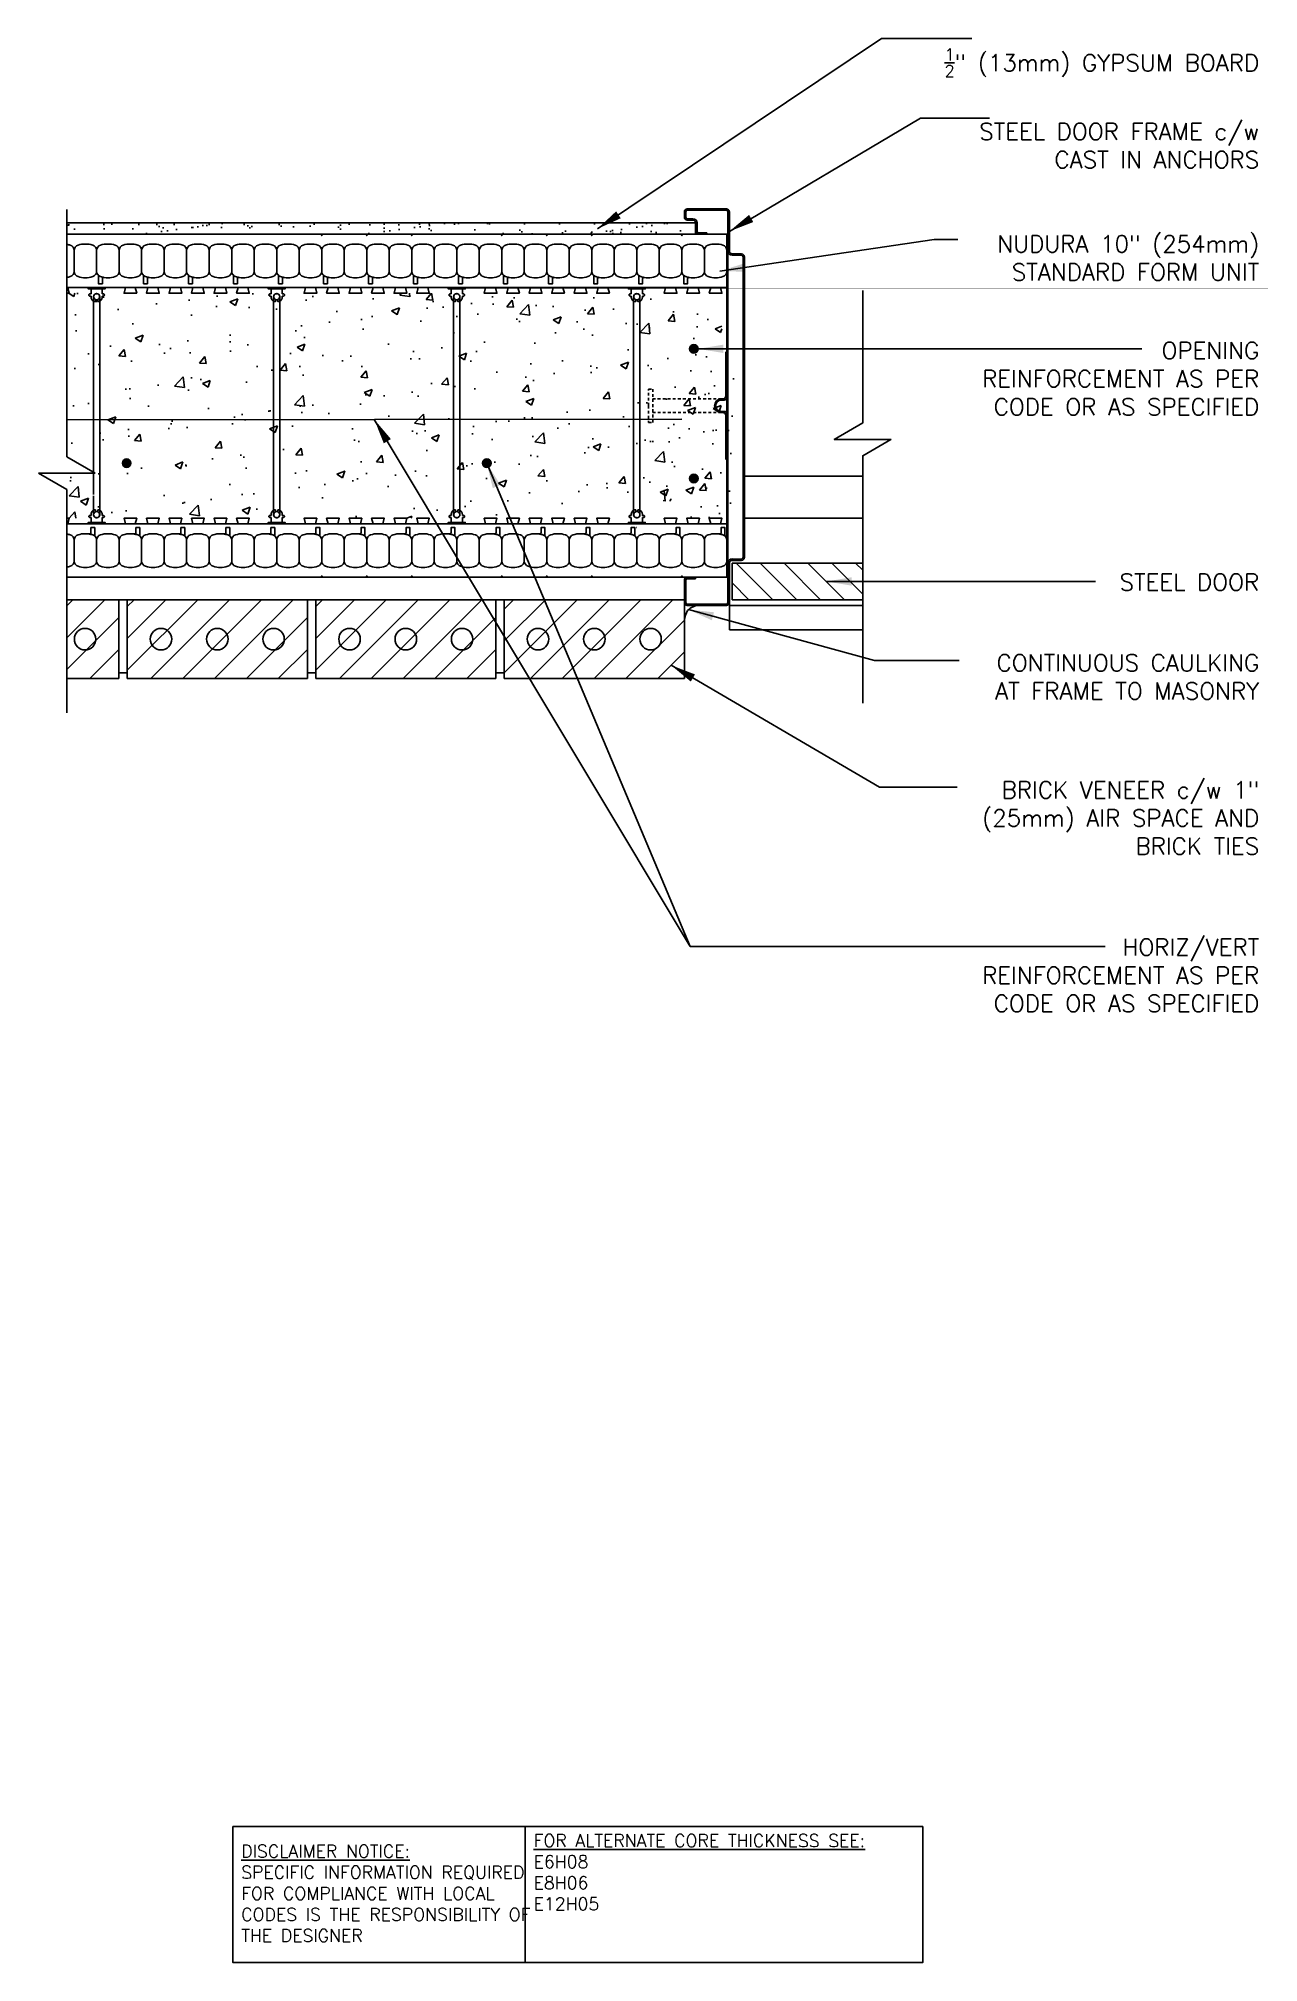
# Model space of a CAD drawing. Header units: inches. Extents: x 2979 to 3033.2, y 449.9 to 535.4.
import ezdxf

# ---------------------------------------------------------------- set-up
doc = ezdxf.new("R2010")
doc.units = ezdxf.units.IN
doc.header["$LTSCALE"] = 0.5
doc.header["$MEASUREMENT"] = 0
doc.linetypes.add('HIDDEN', pattern=[0.375, 0.25, -0.125])
doc.layers.get('0').update_dxf_attribs({"linetype": 'CONTINUOUS'})
for name, color, linetype in [('HATCH', 12, 'CONTINUOUS'), ('LINE18', 9, 'CONTINUOUS'), ('line25', 2, 'CONTINUOUS'), ('LINE50', 5, 'CONTINUOUS'), ('LINE65', 3, 'CONTINUOUS'), ('LINE9', 9, 'CONTINUOUS'), ('TEXT', 4, 'CONTINUOUS')]:
    doc.layers.add(name, color=color, linetype=linetype)
doc.styles.add('DIM', font='romans.shx', dxfattribs={"width": 0.7})
doc.styles.add('ROMANS', font='romans')
doc.styles.get("Standard").update_dxf_attribs({"font": 'romans.shx'})
doc.dimstyles.new('ext_12', dxfattribs={"dimscale": 12, "dimtxt": 0.075, "dimasz": 0.09375, "dimexe": 0.09375, "dimexo": 0.0625, "dimgap": 0.0625, "dimtad": 1, "dimdec": 1, "dimzin": 2, "dimdsep": 46, "dimlunit": 4, "dimtxsty": 'DIM', "dimcen": 0.09, "dimdle": 0.09375, "dimclrt": 4, "dimadec": 0, "dimazin": 0, "dimtfac": 1, "dimtdec": 1, "dimtmove": 2, "dimatfit": 3, "dimfxl": 0, "dimfrac": 2, "dimtolj": 1, "dimtzin": 0, "dimarcsym": 0})

# ---------------------------------------------------------------- blocks, each defined once
blk = doc.blocks.new('Connector')
blk.add_point((0.271, 0))
at = {"layer": 'LINE9'}
for p, q in [((0, 0.375), (0, -0.375)), ((0.062, -0.375), (0.062, 0.375)), ((0.281, 0.25), (0.062, 0.25))]:
    blk.add_line(p, q, dxfattribs=at)
for points, weights in [([(0.007, 0.375), (0.004, 0.375), (0, 0.375)], [1, 0.972587069138, 0.950305488115]), ([(0.327, 0.343), (0.308, 0.343), (0.281, 0.317), (0.281, 0.297)], [1, 0.85355339, 0.85355339, 1]), ([(0.328, 0.343), (0.327, 0.343), (0.327, 0.343)], [1, 0.70710678, 1]), ([(0.375, 0.297), (0.375, 0.317), (0.348, 0.343), (0.329, 0.343)], [1, 0.85355339, 0.85355339, 1]), ([(0.406, 0.25), (0.546, 0.25), (0.619, 0.131)], [0.958404415409, 0.794674173519, 0.864651571113]), ([(0.619, 0.052), (0.612, 0.049), (0.604, 0.049)], [0.83615024178, 0.892081430621, 1]), ([(0, -0.375), (0.004, -0.375), (0.007, -0.375)], [0.950305488115, 0.972587069138, 1]), ([(0.281, -0.297), (0.281, -0.317), (0.308, -0.343), (0.327, -0.343)], [1, 0.85355339, 0.85355339, 1]), ([(0.327, -0.343), (0.281, -0.343), (0.281, -0.297)], [1, 0.70710678, 1]), ([(0.329, -0.343), (0.348, -0.343), (0.375, -0.317), (0.375, -0.297)], [1, 0.85355339, 0.85355339, 1]), ([(0.375, -0.297), (0.375, -0.343), (0.329, -0.343)], [1, 0.70710678, 1]), ([(0.619, -0.131), (0.546, -0.25), (0.406, -0.25)], [0.864651574428, 0.794674169686, 0.958404415195]), ([(0.604, -0.049), (0.612, -0.049), (0.619, -0.052)], [1, 0.89208144177, 0.836150253337])]:
    blk.add_rational_spline(points, weights, degree=2, dxfattribs=at)
for points, degree in [([(0, 0.375), (0.002, 0.375), (0.005, 0.375), (0.007, 0.375)], 3), ([(0.007, 0.375), (0.021, 0.375), (0.051, 0.375), (0.062, 0.375), (0.062, 0.375)], 3), ([(0.281, 0.25), (0.281, 0.297)], 1), ([(0.327, 0.343), (0.327, 0.343), (0.328, 0.343), (0.328, 0.343)], 3), ([(0.328, 0.343), (0.329, 0.343), (0.329, 0.343), (0.329, 0.343)], 3), ([(0.375, 0.25), (0.375, 0.297)], 1), ([(0.406, 0.25), (0.375, 0.25)], 1), ([(0.406, 0.25), (0.406, 0.25)], 1), ([(0.406, 0.25), (0.406, 0.25)], 1), ([(0.406, 0.25), (0.406, 0.25)], 1), ([(0.406, 0.25), (0.406, 0.25)], 1), ([(0.406, 0.25), (0.406, 0.25)], 1), ([(0.406, 0.25), (0.406, 0.25)], 1), ([(0.406, 0.25), (0.406, 0.25)], 1), ([(0.406, 0.25), (0.406, 0.25)], 1), ([(0.406, 0.25), (0.406, 0.25)], 1), ([(0.406, 0.25), (0.406, 0.25)], 1), ([(0.406, 0.25), (0.406, 0.25)], 1), ([(0.406, 0.25), (0.406, 0.25)], 1), ([(0.406, 0.25), (0.406, 0.25)], 1), ([(0.406, 0.25), (0.406, 0.25)], 1), ([(0.406, 0.25), (0.406, 0.25)], 1), ([(0.406, 0.25), (0.406, 0.25)], 1), ([(0.406, 0.25), (0.406, 0.25)], 1), ([(0.406, 0.25), (0.406, 0.25)], 1), ([(0.406, 0.25), (0.406, 0.25)], 1), ([(0.406, 0.25), (0.406, 0.25)], 1), ([(0.406, 0.25), (0.406, 0.25)], 1), ([(0.406, 0.25), (0.406, 0.25)], 1), ([(0.406, 0.25), (0.406, 0.25)], 1), ([(0.406, 0.25), (0.406, 0.25)], 1), ([(0.604, 0.049), (0.532, 0.049)], 1), ([(0.532, 0.049), (0.532, 0.049)], 1), ([(0.532, 0.049), (0.532, 0.049)], 1), ([(0.532, 0.049), (0.532, 0.049)], 1), ([(0.532, 0.049), (0.532, 0.049)], 1), ([(0.532, 0.049), (0.532, 0.049)], 1), ([(0.532, 0.049), (0.532, 0.049)], 1), ([(0.532, 0.049), (0.532, 0.049)], 1), ([(0.532, 0.049), (0.532, 0.049)], 1), ([(0.532, 0.049), (0.532, 0.049)], 1), ([(0.532, 0.049), (0.532, 0.049)], 1), ([(0.604, 0.049), (0.609, 0.049), (0.614, 0.05), (0.619, 0.052)], 3), ([(0.604, 0.049), (0.604, 0.049)], 1), ([(0.604, 0.049), (0.604, 0.049)], 1), ([(0.604, 0.049), (0.604, 0.049)], 1), ([(0.604, 0.049), (0.604, 0.049)], 1), ([(0.619, 0.131), (0.619, 0.052)], 1), ([(0.619, 0.131), (0.619, 0.131)], 1), ([(0.619, 0.131), (0.619, 0.131)], 1), ([(0.619, 0.131), (0.619, 0.131)], 1), ([(0.619, 0.131), (0.619, 0.131)], 1), ([(0.007, -0.375), (0.005, -0.375), (0.002, -0.375), (0, -0.375)], 3), ([(0.062, -0.375), (0.062, -0.375), (0.051, -0.375), (0.021, -0.375), (0.007, -0.375)], 3), ([(0.062, -0.25), (0.281, -0.25)], 1), ([(0.281, -0.297), (0.281, -0.25)], 1), ([(0.281, -0.25), (0.281, -0.297)], 1), ([(0.328, -0.343), (0.328, -0.343), (0.327, -0.343), (0.327, -0.343)], 3), ([(0.329, -0.343), (0.329, -0.343), (0.329, -0.343), (0.328, -0.343)], 3), ([(0.375, -0.25), (0.375, -0.297)], 1), ([(0.375, -0.297), (0.375, -0.25)], 1), ([(0.406, -0.25), (0.375, -0.25)], 1), ([(0.406, -0.25), (0.406, -0.25)], 1), ([(0.406, -0.25), (0.406, -0.25)], 1), ([(0.406, -0.25), (0.406, -0.25)], 1), ([(0.406, -0.25), (0.406, -0.25)], 1), ([(0.406, -0.25), (0.406, -0.25)], 1), ([(0.406, -0.25), (0.406, -0.25)], 1), ([(0.406, -0.25), (0.406, -0.25)], 1), ([(0.406, -0.25), (0.406, -0.25)], 1), ([(0.406, -0.25), (0.406, -0.25)], 1), ([(0.406, -0.25), (0.406, -0.25)], 1), ([(0.406, -0.25), (0.406, -0.25)], 1), ([(0.532, -0.049), (0.604, -0.049)], 1), ([(0.604, -0.049), (0.58, -0.049), (0.556, -0.049), (0.532, -0.049)], 3), ([(0.532, -0.049), (0.532, -0.049)], 1), ([(0.532, -0.049), (0.532, -0.049)], 1), ([(0.532, -0.049), (0.532, -0.049)], 1), ([(0.532, -0.049), (0.532, -0.049)], 1), ([(0.619, -0.052), (0.614, -0.05), (0.609, -0.049), (0.604, -0.049)], 3), ([(0.604, -0.049), (0.604, -0.049)], 1), ([(0.604, -0.049), (0.604, -0.049)], 1), ([(0.604, -0.049), (0.604, -0.049)], 1), ([(0.604, -0.049), (0.604, -0.049)], 1), ([(0.604, -0.049), (0.604, -0.049)], 1), ([(0.604, -0.049), (0.604, -0.049)], 1), ([(0.604, -0.049), (0.604, -0.049)], 1), ([(0.604, -0.049), (0.604, -0.049)], 1), ([(0.619, -0.052), (0.619, -0.131)], 1), ([(0.619, -0.131), (0.619, -0.131)], 1), ([(0.619, -0.131), (0.619, -0.131)], 1), ([(0.619, -0.131), (0.619, -0.131)], 1), ([(0.619, -0.131), (0.619, -0.131)], 1)]:
    blk.add_open_spline(points, degree=degree, dxfattribs=at)
for points, weights, knots in [([(0.062, 0.375), (0.062, 0.375), (0.046, 0.375), (0.03, 0.375), (0.007, 0.375)], [0.868718858569, 0.861102746415, 1, 0.861102734288, 0.868718859898], [0, 0, 0, 0.5, 0.5, 1, 1, 1]), ([(0.532, 0.049), (0.472, 0.203), (0.333, 0.113), (0.157, 0), (0.333, -0.113), (0.472, -0.203), (0.532, -0.049)], [0.899508922286, 0.599718215298, 1, 0.54226024, 1, 0.599718224335, 0.899508908749], [0, 0, 0, 0.318112, 0.318112, 0.681888, 0.681888, 1, 1, 1]), ([(0.007, -0.375), (0.03, -0.375), (0.046, -0.375), (0.062, -0.375), (0.062, -0.375)], [0.868718859319, 0.861102739573, 1, 0.861102742958, 0.868718858948], [0, 0, 0, 0.5, 0.5, 1, 1, 1])]:
    blk.add_rational_spline(points, weights, degree=2, knots=knots, dxfattribs=at)

msp = doc.modelspace()

# ---------------------------------------------------------------- hatches: boundary and pattern name
at = {"layer": 'HATCH'}
h = msp.add_hatch(dxfattribs=at)
h.set_pattern_fill('AR-SAND', color=256, scale=0.5, style=0)
h.set_pattern_definition([(37.5, (103.4728, 67.2664), (-0.03149668, 0.96341188), [0, -0.76, 0, -0.85, 0, -0.8125]), (7.5, (103.4728, 67.2664), (0.88488835, 1.41107303), [0, -0.41, 0, -0.685, 0, -0.2625]), (327.5, (102.8578, 67.2664), (1.55707093, 0.00282953), [0, -0.25, 0, -0.9, 0, -1.175]), (317.5, (102.8578, 67.2664), (1.5030633, 0.4388378), [0, -0.125, 0, -0.59, 0, -0.675])])
h.paths.add_polyline_path([(2996.951, 527.203), (2991.266, 527.203), (2991.266, 526.703), (2996.951, 526.703)])
h.paths.add_polyline_path([(3007.662, 527.203), (2996.951, 527.203), (2996.951, 526.703), (3007.662, 526.703)])
h.paths.add_polyline_path([(2980.228, 527.203), (2980.228, 526.703), (2991.266, 526.703), (2991.266, 527.203)])
h = msp.add_hatch(dxfattribs=at)
h.set_pattern_fill('AR-CONC', color=256, scale=0.5, style=0)
h.set_pattern_definition([(50, (2980.331, 514.0777), (3.5863, -0.31376), [0.375, -4.125]), (355, (2980.331, 514.0777), (-0.69376, 3.76096), [0.3, -3.3]), (100.451, (2980.63, 514.0516), (2.89255, 3.4472), [0.3187, -3.5057]), (46.184, (2980.331, 515.0777), (5.3362, -0.8276), [0.5625, -6.1875]), (96.636, (2980.7757, 515.009), (4.6733, 4.8706), [0.47805, -5.2586]), (351.184, (2980.331, 515.078), (4.6733, 4.8706), [0.45, -4.95]), (21, (2980.831, 514.8277), (2.98454, -2.0131), [0.375, -4.125]), (326, (2980.831, 514.8277), (1.21658, 3.62575), [0.3, -3.3]), (71.451, (2981.0797, 514.66), (4.2011, 1.61265), [0.3187, -3.5057]), (37.5, (2980.331, 514.0777), (0.0608, 1.66447), [0, -3.26, 0, -3.35, 0, -3.3125]), (7.5, (2980.331, 514.0777), (1.31535, 1.97206), [0, -1.91, 0, -3.185, 0, -1.2625]), (327.5, (2979.216, 514.0777), (2.66911, -0.112774), [0, -1.25, 0, -3.9, 0, -5.175]), (317.5, (2978.716, 514.0777), (2.91593, 0.50052), [0, -1.625, 0, -2.59, 0, -3.675])])
h.paths.add_polyline_path([(3009.331, 524.078), (2980.331, 524.078), (2980.331, 514.078), (3009.331, 514.078)])
h = msp.add_hatch(dxfattribs=at)
h.set_pattern_fill('AR-CONC', color=256, scale=0.5, style=0)
h.set_pattern_definition([(50, (103.4728, 63.2664), (3.586301, -0.3137607), [0.375, -4.125]), (355, (103.473, 63.2664), (-0.6937567, 3.7609607), [0.3, -3.3]), (100.4514, (103.7717, 63.2402), (2.892547, 3.4471977), [0.318701, -3.5057106]), (46.1842, (103.473, 64.2664), (5.336205, -0.827595), [0.5625, -6.1875]), (96.6356, (103.9175, 64.1974), (4.6733135, 4.870589), [0.478051, -5.258565]), (351.1842, (103.473, 64.2664), (4.67331, 4.870593), [0.45, -4.95]), (21, (103.9728, 64.0164), (2.9845353, -2.0130945), [0.375, -4.125]), (326, (103.973, 64.0164), (1.2165767, 3.62575), [0.3, -3.3]), (71.4514, (104.2215, 63.8486), (4.201113, 1.6126525), [0.318701, -3.5057106]), (37.5, (103.4728, 63.2664), (0.0607993, 1.66446927), [0, -3.26, 0, -3.35, 0, -3.3125]), (7.5, (103.4728, 63.2664), (1.3153477, 1.9720586), [0, -1.91, 0, -3.185, 0, -1.2625]), (327.5, (102.3578, 63.2664), (2.6691122, -0.11277436), [0, -1.25, 0, -3.9, 0, -5.175]), (317.5, (101.8578, 63.2664), (2.9159308, 0.500525), [0, -1.625, 0, -2.59, 0, -3.675])])
h.paths.add_polyline_path([(3010.037, 518.828), (3010.037, 520.703), (3007.662, 520.703), (3007.662, 520.078), (3006.723, 520.078), (3006.723, 514.078), (3007.662, 514.078), (3010.037, 514.078), (3010.037, 515.953)])
at = {"layer": 'LINE65'}
for points in [[(3008.271, 521.606, 1), (3007.896, 521.606, 1)], [(2983.072, 516.523, 1), (2982.697, 516.523, 1)], [(2999.072, 516.523, 1), (2998.697, 516.523, 1)], [(3008.271, 515.845, 1), (3007.896, 515.845, 1)]]:
    msp.add_hatch(color=256, dxfattribs=at).paths.add_polyline_path(points)

# ---------------------------------------------------------------- linework, layer by layer
for centre in [(2997.55, 514.234), (3005.55, 514.234)]:
    msp.add_circle(centre, 0.141)
at = {"layer": 'HATCH'}
for p, q in [((3010.331, 515.953), (3015.589, 515.953)), ((3010.331, 514.078), (3015.589, 514.078)), ((3009.97, 512.079), (3011.595, 510.454)), ((3011.03, 512.079), (3012.655, 510.454)), ((3012.091, 512.079), (3013.716, 510.454)), ((3013.152, 512.079), (3014.777, 510.454)), ((3014.212, 512.079), (3015.589, 510.703)), ((3015.273, 512.079), (3015.589, 511.763)), ((3009.787, 511.201), (3010.534, 510.454)), ((2980.228, 510.182), (2980.499, 510.453)), ((2980.228, 508.768), (2981.913, 510.453)), ((2980.228, 507.354), (2982.537, 509.663)), ((2982.912, 510.148), (2983.217, 510.453)), ((2982.912, 508.734), (2984.631, 510.453)), ((2982.912, 507.32), (2986.045, 510.453)), ((2983.959, 506.953), (2987.459, 510.453)), ((2985.374, 506.953), (2988.874, 510.453)), ((2986.788, 506.953), (2990.288, 510.453)), ((2988.202, 506.953), (2990.912, 509.663)), ((2991.287, 510.148), (2991.592, 510.453)), ((2991.287, 508.734), (2993.006, 510.453)), ((2991.287, 507.32), (2994.42, 510.453)), ((2992.334, 506.953), (2995.834, 510.453)), ((2993.749, 506.953), (2997.249, 510.453)), ((2995.163, 506.953), (2998.663, 510.453)), ((2996.577, 506.953), (2999.287, 509.663)), ((2999.662, 510.038), (3000.077, 510.453)), ((2999.662, 508.624), (3001.491, 510.453)), ((2999.662, 507.21), (3002.905, 510.453)), ((3002.793, 507.512), (3005.734, 510.453)), ((3003.062, 509.195), (3004.32, 510.453)), ((3003.648, 506.953), (3007.148, 510.453)), ((3009.662, 510.328), (3009.662, 509.119)), ((3009.662, 510.203), (3015.589, 510.203)), ((3000.82, 506.953), (3003.062, 509.195)), ((3005.062, 506.953), (3007.662, 509.553)), ((3009.662, 509.119), (3015.589, 509.119)), ((2981.241, 506.953), (2982.537, 508.249)), ((2989.616, 506.953), (2990.912, 508.249)), ((2997.991, 506.953), (2999.287, 508.249)), ((3006.477, 506.953), (3007.662, 508.139)), ((3002.234, 506.953), (3002.793, 507.512))]:
    msp.add_line(p, q, dxfattribs=at)
msp.add_spline([(3007.662, 509.553), (3007.809, 509.971), (3008.047, 510.147), (3008.306, 510.203)], degree=3, dxfattribs=at)
at = {"layer": 'LINE18'}
for p, q in [((2980.219, 527.796), (2980.219, 516.801)), ((2981.489, 516.078), (2980.219, 516.811)), ((2980.219, 515.355), (2978.967, 516.078)), ((2978.967, 516.078), (2981.489, 516.078)), ((2980.219, 505.428), (2980.219, 515.355))]:
    msp.add_line(p, q, dxfattribs=at)
msp.add_lwpolyline([(3015.589, 505.865), (3015.589, 516.855), (3016.841, 517.578), (3014.319, 517.578), (3015.589, 518.311), (3015.589, 524.203)], dxfattribs=at)
at = {"layer": 'line25'}
for p, q in [((3009.55, 524.328), (2980.237, 524.328)), ((3009.55, 513.828), (2980.237, 513.828)), ((3005.529, 513.659), (3005.55, 513.659)), ((3009.787, 512.079), (3015.589, 512.079)), ((3009.787, 510.454), (3009.787, 512.079)), ((2982.537, 510.453), (2982.537, 506.953)), ((2982.912, 510.453), (2982.912, 506.953)), ((2982.912, 510.453), (2982.912, 506.953)), ((2990.912, 510.453), (2990.912, 506.953)), ((2991.287, 510.453), (2991.287, 506.953)), ((2991.287, 510.453), (2991.287, 506.953)), ((2999.287, 510.453), (2999.287, 506.953)), ((2999.662, 510.453), (2999.662, 506.953)), ((2999.662, 510.453), (2999.662, 506.953)), ((3007.662, 510.453), (3007.662, 506.953)), ((3015.589, 510.454), (3009.787, 510.454)), ((2982.912, 507.203), (2982.537, 507.203)), ((2991.287, 507.203), (2990.912, 507.203)), ((2999.662, 507.203), (2999.287, 507.203)), ((2982.537, 506.953), (2980.228, 506.953)), ((2990.912, 506.953), (2982.912, 506.953)), ((2999.287, 506.953), (2991.287, 506.953)), ((3007.662, 506.953), (2999.662, 506.953))]:
    msp.add_line(p, q, dxfattribs=at)
for points in [[(2980.237, 524.328), (2980.269, 524.328), (2980.331, 524.078), (2980.237, 524.078)], [(2980.237, 513.828), (2980.269, 513.828), (2980.331, 514.078), (2980.237, 514.078)]]:
    msp.add_lwpolyline(points, dxfattribs=at)
for points in [[(2983.269, 524.328), (2983.331, 524.078), (2982.769, 524.078), (2982.831, 524.328)], [(2984.269, 524.328), (2984.331, 524.078), (2983.769, 524.078), (2983.831, 524.328)], [(2985.269, 524.328), (2985.331, 524.078), (2984.769, 524.078), (2984.831, 524.328)], [(2986.269, 524.328), (2986.331, 524.078), (2985.769, 524.078), (2985.831, 524.328)], [(2987.269, 524.328), (2987.331, 524.078), (2986.769, 524.078), (2986.831, 524.328)], [(2988.269, 524.328), (2988.331, 524.078), (2987.769, 524.078), (2987.831, 524.328)], [(2991.269, 524.328), (2991.331, 524.078), (2990.769, 524.078), (2990.831, 524.328)], [(2992.269, 524.328), (2992.331, 524.078), (2991.769, 524.078), (2991.831, 524.328)], [(2993.269, 524.328), (2993.331, 524.078), (2992.769, 524.078), (2992.831, 524.328)], [(2994.269, 524.328), (2994.331, 524.078), (2993.769, 524.078), (2993.831, 524.328)], [(2995.269, 524.328), (2995.331, 524.078), (2994.769, 524.078), (2994.831, 524.328)], [(2996.269, 524.328), (2996.331, 524.078), (2995.769, 524.078), (2995.831, 524.328)], [(2999.269, 524.328), (2999.331, 524.078), (2998.769, 524.078), (2998.831, 524.328)], [(3000.269, 524.328), (3000.331, 524.078), (2999.769, 524.078), (2999.831, 524.328)], [(3001.269, 524.328), (3001.331, 524.078), (3000.769, 524.078), (3000.831, 524.328)], [(3002.269, 524.328), (3002.331, 524.078), (3001.769, 524.078), (3001.831, 524.328)], [(3003.269, 524.328), (3003.331, 524.078), (3002.769, 524.078), (3002.831, 524.328)], [(3004.269, 524.328), (3004.331, 524.078), (3003.769, 524.078), (3003.831, 524.328)], [(3007.269, 524.328), (3007.331, 524.078), (3006.769, 524.078), (3006.831, 524.328)], [(3008.269, 524.328), (3008.331, 524.078), (3007.769, 524.078), (3007.831, 524.328)], [(3009.269, 524.328), (3009.331, 524.078), (3008.769, 524.078), (3008.831, 524.328)], [(2983.269, 513.828), (2983.331, 514.078), (2982.769, 514.078), (2982.831, 513.828)], [(2984.269, 513.828), (2984.331, 514.078), (2983.769, 514.078), (2983.831, 513.828)], [(2985.269, 513.828), (2985.331, 514.078), (2984.769, 514.078), (2984.831, 513.828)], [(2986.269, 513.828), (2986.331, 514.078), (2985.769, 514.078), (2985.831, 513.828)], [(2987.269, 513.828), (2987.331, 514.078), (2986.769, 514.078), (2986.831, 513.828)], [(2988.269, 513.828), (2988.331, 514.078), (2987.769, 514.078), (2987.831, 513.828)], [(2991.269, 513.828), (2991.331, 514.078), (2990.769, 514.078), (2990.831, 513.828)], [(2992.269, 513.828), (2992.331, 514.078), (2991.769, 514.078), (2991.831, 513.828)], [(2993.269, 513.828), (2993.331, 514.078), (2992.769, 514.078), (2992.831, 513.828)], [(2994.269, 513.828), (2994.331, 514.078), (2993.769, 514.078), (2993.831, 513.828)], [(2995.269, 513.828), (2995.331, 514.078), (2994.769, 514.078), (2994.831, 513.828)], [(2996.269, 513.828), (2996.331, 514.078), (2995.769, 514.078), (2995.831, 513.828)], [(2999.269, 513.828), (2999.331, 514.078), (2998.769, 514.078), (2998.831, 513.828)], [(3000.269, 513.828), (3000.331, 514.078), (2999.769, 514.078), (2999.831, 513.828)], [(3001.269, 513.828), (3001.331, 514.078), (3000.769, 514.078), (3000.831, 513.828)], [(3002.269, 513.828), (3002.331, 514.078), (3001.769, 514.078), (3001.831, 513.828)], [(3003.269, 513.828), (3003.331, 514.078), (3002.769, 514.078), (3002.831, 513.828)], [(3004.269, 513.828), (3004.331, 514.078), (3003.769, 514.078), (3003.831, 513.828)], [(3007.269, 513.828), (3007.331, 514.078), (3006.769, 514.078), (3006.831, 513.828)], [(3008.269, 513.828), (3008.331, 514.078), (3007.769, 514.078), (3007.831, 513.828)], [(3009.269, 513.828), (3009.331, 514.078), (3008.769, 514.078), (3008.831, 513.828)]]:
    msp.add_lwpolyline(points, close=True, dxfattribs=at)
at = {"layer": 'line25', "flags": 128}
msp.add_lwpolyline([(3007.662, 510.453), (2980.228, 510.453)], dxfattribs=at)
at = {"layer": 'line25'}
for centre in [(2981.037, 508.703), (2984.412, 508.703), (2986.912, 508.703), (2989.412, 508.703), (2992.787, 508.703), (2995.287, 508.703), (2997.787, 508.703), (3001.162, 508.703), (3003.662, 508.703), (3006.162, 508.703)]:
    msp.add_circle(centre, 0.477, dxfattribs=at)
at = {"layer": 'LINE50'}
for p, q in [((2980.237, 526.703), (3009.55, 526.703)), ((3009.55, 526.703), (3009.55, 524.328)), ((3009.55, 513.828), (3009.55, 511.453)), ((3009.55, 511.453), (3009.55, 513.828)), ((2980.237, 511.453), (3009.55, 511.453))]:
    msp.add_line(p, q, dxfattribs=at)
at = {"layer": 'LINE65', "flags": 128}
msp.add_lwpolyline([(2980.228, 518.456), (3007.55, 518.476)], dxfattribs=at)
at = {"layer": 'LINE65'}
for centre in [(3008.084, 521.606), (2982.884, 516.523), (2998.884, 516.523), (3008.084, 515.845)]:
    msp.add_circle(centre, 0.188, dxfattribs=at)
at = {"layer": 'LINE9'}
for p, q in [((3007.662, 527.703), (3007.662, 527.453)), ((3007.725, 527.453), (3007.725, 527.703)), ((3009.537, 527.828), (3007.787, 527.828)), ((3007.787, 527.765), (3009.537, 527.765)), ((3009.6, 527.703), (3009.6, 525.953)), ((3009.662, 525.953), (3009.662, 527.703)), ((3008.037, 527.39), (3007.787, 527.39)), ((3007.787, 527.328), (3008.037, 527.328)), ((3008.162, 527.203), (3008.162, 526.828)), ((3008.225, 526.828), (3008.225, 527.203)), ((3008.662, 526.765), (3008.287, 526.765)), ((3008.662, 526.703), (3008.662, 526.765)), ((3008.162, 526.703), (3007.662, 526.703)), ((3008.287, 526.703), (3008.662, 526.703)), ((3010.206, 525.828), (3009.787, 525.828)), ((3009.787, 525.765), (3010.206, 525.765)), ((3010.269, 525.703), (3010.269, 516.984)), ((3010.331, 516.984), (3010.331, 525.703)), ((2981.409, 517.343), (2981.409, 523.922)), ((2981.69, 517.343), (2981.69, 523.922)), ((2989.409, 517.343), (2989.409, 523.922)), ((2989.69, 517.343), (2989.69, 523.922)), ((2997.409, 514.234), (2997.409, 523.922)), ((2997.69, 514.234), (2997.69, 523.922)), ((3005.409, 514.234), (3005.409, 523.922)), ((3005.69, 514.234), (3005.69, 523.922)), ((2981.409, 517.169), (2981.409, 517.343)), ((2981.409, 516.124), (2981.409, 517.169)), ((2981.69, 514.234), (2981.69, 517.343)), ((2989.409, 514.234), (2989.409, 517.343)), ((2989.69, 514.234), (2989.69, 517.343)), ((3010.269, 516.984), (3010.269, 512.328)), ((3010.331, 512.328), (3010.331, 516.984)), ((2981.409, 515.129), (2981.409, 516.078)), ((2981.409, 514.234), (2981.409, 515.078)), ((3010.206, 512.265), (3009.787, 512.265)), ((3008.162, 511.453), (3007.787, 511.453)), ((3007.787, 511.39), (3008.162, 511.39)), ((3008.162, 511.39), (3008.162, 511.453)), ((3009.6, 512.078), (3009.6, 510.328)), ((3009.662, 510.328), (3009.662, 512.078)), ((3009.787, 512.203), (3010.206, 512.203)), ((3007.662, 511.328), (3007.662, 510.328)), ((3007.725, 510.328), (3007.725, 511.328)), ((3009.537, 510.265), (3007.787, 510.265)), ((3007.787, 510.203), (3009.537, 510.203))]:
    msp.add_line(p, q, dxfattribs=at)
at = {"layer": 'LINE9', "flags": 128}
msp.add_lwpolyline([(3008.162, 526.703), (3008.162, 527.203), (2980.228, 527.203)], dxfattribs=at)
at = {"layer": 'LINE9'}
for points in [[(2980.237, 526.249, -0.03389), (2980.377, 526.214, -0.325305), (2980.55, 525.976), (2980.55, 525.055, -0.325305), (2980.377, 524.817, -0.03389), (2980.237, 524.782)], [(2980.237, 511.907, 0.03389), (2980.377, 511.942, 0.325305), (2980.55, 512.18), (2980.55, 513.101, 0.325305), (2980.377, 513.339, 0.03389), (2980.237, 513.374, 0.03389)]]:
    msp.add_lwpolyline(points, format="xyb", dxfattribs=at)
for points in [[(2981.377, 524.817, -0.157671), (2980.723, 524.817, -0.325305), (2980.55, 525.055), (2980.55, 525.976, -0.325305), (2980.723, 526.214, -0.157671), (2981.377, 526.214, -0.325305), (2981.55, 525.976), (2981.55, 525.055, -0.325305)], [(2982.377, 524.817, -0.157671), (2981.723, 524.817, -0.325305), (2981.55, 525.055), (2981.55, 525.976, -0.325305), (2981.723, 526.214, -0.157671), (2982.377, 526.214, -0.325305), (2982.55, 525.976), (2982.55, 525.055, -0.325305)], [(2983.377, 524.817, -0.157671), (2982.723, 524.817, -0.325305), (2982.55, 525.055), (2982.55, 525.976, -0.325305), (2982.723, 526.214, -0.157671), (2983.377, 526.214, -0.325305), (2983.55, 525.976), (2983.55, 525.055, -0.325305)], [(2984.377, 524.817, -0.157671), (2983.723, 524.817, -0.325305), (2983.55, 525.055), (2983.55, 525.976, -0.325305), (2983.723, 526.214, -0.157671), (2984.377, 526.214, -0.325305), (2984.55, 525.976), (2984.55, 525.055, -0.325305)], [(2985.377, 524.817, -0.157671), (2984.723, 524.817, -0.325305), (2984.55, 525.055), (2984.55, 525.976, -0.325305), (2984.723, 526.214, -0.157671), (2985.377, 526.214, -0.325305), (2985.55, 525.976), (2985.55, 525.055, -0.325305)], [(2986.377, 524.817, -0.157671), (2985.723, 524.817, -0.325305), (2985.55, 525.055), (2985.55, 525.976, -0.325305), (2985.723, 526.214, -0.157671), (2986.377, 526.214, -0.325305), (2986.55, 525.976), (2986.55, 525.055, -0.325305)], [(2987.377, 524.817, -0.157671), (2986.723, 524.817, -0.325305), (2986.55, 525.055), (2986.55, 525.976, -0.325305), (2986.723, 526.214, -0.157671), (2987.377, 526.214, -0.325305), (2987.55, 525.976), (2987.55, 525.055, -0.325305)], [(2988.377, 524.817, -0.157671), (2987.723, 524.817, -0.325305), (2987.55, 525.055), (2987.55, 525.976, -0.325305), (2987.723, 526.214, -0.157671), (2988.377, 526.214, -0.325305), (2988.55, 525.976), (2988.55, 525.055, -0.325305)], [(2989.377, 524.817, -0.157671), (2988.723, 524.817, -0.325305), (2988.55, 525.055), (2988.55, 525.976, -0.325305), (2988.723, 526.214, -0.157671), (2989.377, 526.214, -0.325305), (2989.55, 525.976), (2989.55, 525.055, -0.325305)], [(2990.377, 524.817, -0.157671), (2989.723, 524.817, -0.325305), (2989.55, 525.055), (2989.55, 525.976, -0.325305), (2989.723, 526.214, -0.157671), (2990.377, 526.214, -0.325305), (2990.55, 525.976), (2990.55, 525.055, -0.325305)], [(2991.377, 524.817, -0.157671), (2990.723, 524.817, -0.325305), (2990.55, 525.055), (2990.55, 525.976, -0.325305), (2990.723, 526.214, -0.157671), (2991.377, 526.214, -0.325305), (2991.55, 525.976), (2991.55, 525.055, -0.325305)], [(2992.377, 524.817, -0.157671), (2991.723, 524.817, -0.325305), (2991.55, 525.055), (2991.55, 525.976, -0.325305), (2991.723, 526.214, -0.157671), (2992.377, 526.214, -0.325305), (2992.55, 525.976), (2992.55, 525.055, -0.325305)], [(2993.377, 524.817, -0.157671), (2992.723, 524.817, -0.325305), (2992.55, 525.055), (2992.55, 525.976, -0.325305), (2992.723, 526.214, -0.157671), (2993.377, 526.214, -0.325305), (2993.55, 525.976), (2993.55, 525.055, -0.325305)], [(2994.377, 524.817, -0.157671), (2993.723, 524.817, -0.325305), (2993.55, 525.055), (2993.55, 525.976, -0.325305), (2993.723, 526.214, -0.157671), (2994.377, 526.214, -0.325305), (2994.55, 525.976), (2994.55, 525.055, -0.325305)], [(2995.377, 524.817, -0.157671), (2994.723, 524.817, -0.325305), (2994.55, 525.055), (2994.55, 525.976, -0.325305), (2994.723, 526.214, -0.157671), (2995.377, 526.214, -0.325305), (2995.55, 525.976), (2995.55, 525.055, -0.325305)], [(2996.377, 524.817, -0.157671), (2995.723, 524.817, -0.325305), (2995.55, 525.055), (2995.55, 525.976, -0.325305), (2995.723, 526.214, -0.157671), (2996.377, 526.214, -0.325305), (2996.55, 525.976), (2996.55, 525.055, -0.325305)], [(2997.377, 524.817, -0.157671), (2996.723, 524.817, -0.325305), (2996.55, 525.055), (2996.55, 525.976, -0.325305), (2996.723, 526.214, -0.157671), (2997.377, 526.214, -0.325305), (2997.55, 525.976), (2997.55, 525.055, -0.325305)], [(2998.377, 524.817, -0.157671), (2997.723, 524.817, -0.325305), (2997.55, 525.055), (2997.55, 525.976, -0.325305), (2997.723, 526.214, -0.157671), (2998.377, 526.214, -0.325305), (2998.55, 525.976), (2998.55, 525.055, -0.325305)], [(2999.377, 524.817, -0.157671), (2998.723, 524.817, -0.325305), (2998.55, 525.055), (2998.55, 525.976, -0.325305), (2998.723, 526.214, -0.157671), (2999.377, 526.214, -0.325305), (2999.55, 525.976), (2999.55, 525.055, -0.325305)], [(3000.377, 524.817, -0.157671), (2999.723, 524.817, -0.325305), (2999.55, 525.055), (2999.55, 525.976, -0.325305), (2999.723, 526.214, -0.157671), (3000.377, 526.214, -0.325305), (3000.55, 525.976), (3000.55, 525.055, -0.325305)], [(3001.377, 524.817, -0.157671), (3000.723, 524.817, -0.325305), (3000.55, 525.055), (3000.55, 525.976, -0.325305), (3000.723, 526.214, -0.157671), (3001.377, 526.214, -0.325305), (3001.55, 525.976), (3001.55, 525.055, -0.325305)], [(3002.377, 524.817, -0.157671), (3001.723, 524.817, -0.325305), (3001.55, 525.055), (3001.55, 525.976, -0.325305), (3001.723, 526.214, -0.157671), (3002.377, 526.214, -0.325305), (3002.55, 525.976), (3002.55, 525.055, -0.325305)], [(3003.377, 524.817, -0.157671), (3002.723, 524.817, -0.325305), (3002.55, 525.055), (3002.55, 525.976, -0.325305), (3002.723, 526.214, -0.157671), (3003.377, 526.214, -0.325305), (3003.55, 525.976), (3003.55, 525.055, -0.325305)], [(3004.377, 524.817, -0.157671), (3003.723, 524.817, -0.325305), (3003.55, 525.055), (3003.55, 525.976, -0.325305), (3003.723, 526.214, -0.157671), (3004.377, 526.214, -0.325305), (3004.55, 525.976), (3004.55, 525.055, -0.325305)], [(3005.377, 524.817, -0.157671), (3004.723, 524.817, -0.325305), (3004.55, 525.055), (3004.55, 525.976, -0.325305), (3004.723, 526.214, -0.157671), (3005.377, 526.214, -0.325305), (3005.55, 525.976), (3005.55, 525.055, -0.325305)], [(3006.377, 524.817, -0.157671), (3005.723, 524.817, -0.325305), (3005.55, 525.055), (3005.55, 525.976, -0.325305), (3005.723, 526.214, -0.157671), (3006.377, 526.214, -0.325305), (3006.55, 525.976), (3006.55, 525.055, -0.325305)], [(3007.377, 524.817, -0.157671), (3006.723, 524.817, -0.325305), (3006.55, 525.055), (3006.55, 525.976, -0.325305), (3006.723, 526.214, -0.157671), (3007.377, 526.214, -0.325305), (3007.55, 525.976), (3007.55, 525.055, -0.325305)], [(3008.377, 524.817, -0.157671), (3007.723, 524.817, -0.325305), (3007.55, 525.055), (3007.55, 525.976, -0.325305), (3007.723, 526.214, -0.157671), (3008.377, 526.214, -0.325305), (3008.55, 525.976), (3008.55, 525.055, -0.325305)], [(3009.377, 524.817, -0.157671), (3008.723, 524.817, -0.325305), (3008.55, 525.055), (3008.55, 525.976, -0.325305), (3008.723, 526.214, -0.157671), (3009.377, 526.214, -0.325305), (3009.55, 525.976), (3009.55, 525.055, -0.325305)], [(2981.723, 524.817, 0.037267), (2981.877, 524.779, 0.463036), (2981.804, 524.718), (2981.804, 524.496), (2981.633, 524.496), (2981.633, 524.842, 0.189002), (2981.616, 524.885, 0.128407)], [(2983.723, 524.817, 0.037267), (2983.877, 524.779, 0.463036), (2983.804, 524.718), (2983.804, 524.496), (2983.633, 524.496), (2983.633, 524.842, 0.189002), (2983.616, 524.885, 0.128407)], [(2985.723, 524.817, 0.037267), (2985.877, 524.779, 0.463036), (2985.804, 524.718), (2985.804, 524.496), (2985.633, 524.496), (2985.633, 524.842, 0.189002), (2985.616, 524.885, 0.128407)], [(2987.723, 524.817, 0.037267), (2987.877, 524.779, 0.463036), (2987.804, 524.718), (2987.804, 524.496), (2987.633, 524.496), (2987.633, 524.842, 0.189002), (2987.616, 524.885, 0.128407)], [(2989.723, 524.817, 0.037267), (2989.877, 524.779, 0.463036), (2989.804, 524.718), (2989.804, 524.496), (2989.633, 524.496), (2989.633, 524.842, 0.189002), (2989.616, 524.885, 0.128407)], [(2991.723, 524.817, 0.037267), (2991.877, 524.779, 0.463036), (2991.804, 524.718), (2991.804, 524.496), (2991.633, 524.496), (2991.633, 524.842, 0.189002), (2991.616, 524.885, 0.128407)], [(2993.723, 524.817, 0.037267), (2993.877, 524.779, 0.463036), (2993.804, 524.718), (2993.804, 524.496), (2993.633, 524.496), (2993.633, 524.842, 0.189002), (2993.616, 524.885, 0.128407)], [(2995.723, 524.817, 0.037267), (2995.877, 524.779, 0.463036), (2995.804, 524.718), (2995.804, 524.496), (2995.633, 524.496), (2995.633, 524.842, 0.189002), (2995.616, 524.885, 0.128407)], [(2997.723, 524.817, 0.037267), (2997.877, 524.779, 0.463036), (2997.804, 524.718), (2997.804, 524.496), (2997.633, 524.496), (2997.633, 524.842, 0.189002), (2997.616, 524.885, 0.128407)], [(2999.723, 524.817, 0.037267), (2999.877, 524.779, 0.463036), (2999.804, 524.718), (2999.804, 524.496), (2999.633, 524.496), (2999.633, 524.842, 0.189002), (2999.616, 524.885, 0.128407)], [(3001.723, 524.817, 0.037267), (3001.877, 524.779, 0.463036), (3001.804, 524.718), (3001.804, 524.496), (3001.633, 524.496), (3001.633, 524.842, 0.189002), (3001.616, 524.885, 0.128407)], [(3003.723, 524.817, 0.037267), (3003.877, 524.779, 0.463036), (3003.804, 524.718), (3003.804, 524.496), (3003.633, 524.496), (3003.633, 524.842, 0.189002), (3003.616, 524.885, 0.128407)], [(3005.723, 524.817, 0.037267), (3005.877, 524.779, 0.463036), (3005.804, 524.718), (3005.804, 524.496), (3005.633, 524.496), (3005.633, 524.842, 0.189002), (3005.616, 524.885, 0.128407)], [(3007.723, 524.817, 0.037267), (3007.877, 524.779, 0.463036), (3007.804, 524.718), (3007.804, 524.496), (3007.633, 524.496), (3007.633, 524.842, 0.189002), (3007.616, 524.885, 0.128407)], [(3009.55, 516.703), (3009.55, 518.703, 0.414214), (3009.425, 518.828), (3009.3, 518.828, -1), (3009.3, 519.328), (3009.425, 519.328, 0.414214), (3009.55, 519.453), (3009.55, 521.453), (3009.5, 521.453), (3009.5, 519.503, -0.414214), (3009.375, 519.378), (3009.3, 519.378, 1), (3009.3, 518.778), (3009.375, 518.778, -0.414214), (3009.5, 518.653), (3009.5, 516.703)], [(2981.377, 513.339, 0.157671), (2980.723, 513.339, 0.325305), (2980.55, 513.101), (2980.55, 512.18, 0.325305), (2980.723, 511.942, 0.157671), (2981.377, 511.942, 0.325305), (2981.55, 512.18), (2981.55, 513.101, 0.325305)], [(2981.377, 513.339, 0.037267), (2981.223, 513.376, 0.463036), (2981.296, 513.438), (2981.296, 513.659), (2981.467, 513.659), (2981.467, 513.313, 0.189002), (2981.483, 513.271, 0.128407)], [(2982.377, 513.339, 0.157671), (2981.723, 513.339, 0.325305), (2981.55, 513.101), (2981.55, 512.18, 0.325305), (2981.723, 511.942, 0.157671), (2982.377, 511.942, 0.325305), (2982.55, 512.18), (2982.55, 513.101, 0.325305)], [(2983.377, 513.339, 0.157671), (2982.723, 513.339, 0.325305), (2982.55, 513.101), (2982.55, 512.18, 0.325305), (2982.723, 511.942, 0.157671), (2983.377, 511.942, 0.325305), (2983.55, 512.18), (2983.55, 513.101, 0.325305)], [(2983.377, 513.339, 0.037267), (2983.223, 513.376, 0.463036), (2983.296, 513.438), (2983.296, 513.659), (2983.467, 513.659), (2983.467, 513.313, 0.189002), (2983.483, 513.271, 0.128407)], [(2984.377, 513.339, 0.157671), (2983.723, 513.339, 0.325305), (2983.55, 513.101), (2983.55, 512.18, 0.325305), (2983.723, 511.942, 0.157671), (2984.377, 511.942, 0.325305), (2984.55, 512.18), (2984.55, 513.101, 0.325305)], [(2985.377, 513.339, 0.157671), (2984.723, 513.339, 0.325305), (2984.55, 513.101), (2984.55, 512.18, 0.325305), (2984.723, 511.942, 0.157671), (2985.377, 511.942, 0.325305), (2985.55, 512.18), (2985.55, 513.101, 0.325305)], [(2985.377, 513.339, 0.037267), (2985.223, 513.376, 0.463036), (2985.296, 513.438), (2985.296, 513.659), (2985.467, 513.659), (2985.467, 513.313, 0.189002), (2985.483, 513.271, 0.128407)], [(2986.377, 513.339, 0.157671), (2985.723, 513.339, 0.325305), (2985.55, 513.101), (2985.55, 512.18, 0.325305), (2985.723, 511.942, 0.157671), (2986.377, 511.942, 0.325305), (2986.55, 512.18), (2986.55, 513.101, 0.325305)], [(2987.377, 513.339, 0.157671), (2986.723, 513.339, 0.325305), (2986.55, 513.101), (2986.55, 512.18, 0.325305), (2986.723, 511.942, 0.157671), (2987.377, 511.942, 0.325305), (2987.55, 512.18), (2987.55, 513.101, 0.325305)], [(2987.377, 513.339, 0.037267), (2987.223, 513.376, 0.463036), (2987.296, 513.438), (2987.296, 513.659), (2987.467, 513.659), (2987.467, 513.313, 0.189002), (2987.483, 513.271, 0.128407)], [(2988.377, 513.339, 0.157671), (2987.723, 513.339, 0.325305), (2987.55, 513.101), (2987.55, 512.18, 0.325305), (2987.723, 511.942, 0.157671), (2988.377, 511.942, 0.325305), (2988.55, 512.18), (2988.55, 513.101, 0.325305)], [(2989.377, 513.339, 0.157671), (2988.723, 513.339, 0.325305), (2988.55, 513.101), (2988.55, 512.18, 0.325305), (2988.723, 511.942, 0.157671), (2989.377, 511.942, 0.325305), (2989.55, 512.18), (2989.55, 513.101, 0.325305)], [(2989.377, 513.339, 0.037267), (2989.223, 513.376, 0.463036), (2989.296, 513.438), (2989.296, 513.659), (2989.467, 513.659), (2989.467, 513.313, 0.189002), (2989.483, 513.271, 0.128407)], [(2990.377, 513.339, 0.157671), (2989.723, 513.339, 0.325305), (2989.55, 513.101), (2989.55, 512.18, 0.325305), (2989.723, 511.942, 0.157671), (2990.377, 511.942, 0.325305), (2990.55, 512.18), (2990.55, 513.101, 0.325305)], [(2991.377, 513.339, 0.157671), (2990.723, 513.339, 0.325305), (2990.55, 513.101), (2990.55, 512.18, 0.325305), (2990.723, 511.942, 0.157671), (2991.377, 511.942, 0.325305), (2991.55, 512.18), (2991.55, 513.101, 0.325305)], [(2991.377, 513.339, 0.037267), (2991.223, 513.376, 0.463036), (2991.296, 513.438), (2991.296, 513.659), (2991.467, 513.659), (2991.467, 513.313, 0.189002), (2991.483, 513.271, 0.128407)], [(2992.377, 513.339, 0.157671), (2991.723, 513.339, 0.325305), (2991.55, 513.101), (2991.55, 512.18, 0.325305), (2991.723, 511.942, 0.157671), (2992.377, 511.942, 0.325305), (2992.55, 512.18), (2992.55, 513.101, 0.325305)], [(2993.377, 513.339, 0.157671), (2992.723, 513.339, 0.325305), (2992.55, 513.101), (2992.55, 512.18, 0.325305), (2992.723, 511.942, 0.157671), (2993.377, 511.942, 0.325305), (2993.55, 512.18), (2993.55, 513.101, 0.325305)], [(2993.377, 513.339, 0.037267), (2993.223, 513.376, 0.463036), (2993.296, 513.438), (2993.296, 513.659), (2993.467, 513.659), (2993.467, 513.313, 0.189002), (2993.483, 513.271, 0.128407)], [(2994.377, 513.339, 0.157671), (2993.723, 513.339, 0.325305), (2993.55, 513.101), (2993.55, 512.18, 0.325305), (2993.723, 511.942, 0.157671), (2994.377, 511.942, 0.325305), (2994.55, 512.18), (2994.55, 513.101, 0.325305)], [(2995.377, 513.339, 0.157671), (2994.723, 513.339, 0.325305), (2994.55, 513.101), (2994.55, 512.18, 0.325305), (2994.723, 511.942, 0.157671), (2995.377, 511.942, 0.325305), (2995.55, 512.18), (2995.55, 513.101, 0.325305)], [(2995.377, 513.339, 0.037267), (2995.223, 513.376, 0.463036), (2995.296, 513.438), (2995.296, 513.659), (2995.467, 513.659), (2995.467, 513.313, 0.189002), (2995.483, 513.271, 0.128407)], [(2996.377, 513.339, 0.157671), (2995.723, 513.339, 0.325305), (2995.55, 513.101), (2995.55, 512.18, 0.325305), (2995.723, 511.942, 0.157671), (2996.377, 511.942, 0.325305), (2996.55, 512.18), (2996.55, 513.101, 0.325305)], [(2997.377, 513.339, 0.157671), (2996.723, 513.339, 0.325305), (2996.55, 513.101), (2996.55, 512.18, 0.325305), (2996.723, 511.942, 0.157671), (2997.377, 511.942, 0.325305), (2997.55, 512.18), (2997.55, 513.101, 0.325305)], [(2997.377, 513.339, 0.037267), (2997.223, 513.376, 0.463036), (2997.296, 513.438), (2997.296, 513.659), (2997.467, 513.659), (2997.467, 513.313, 0.189002), (2997.483, 513.271, 0.128407)], [(2998.377, 513.339, 0.157671), (2997.723, 513.339, 0.325305), (2997.55, 513.101), (2997.55, 512.18, 0.325305), (2997.723, 511.942, 0.157671), (2998.377, 511.942, 0.325305), (2998.55, 512.18), (2998.55, 513.101, 0.325305)], [(2999.377, 513.339, 0.157671), (2998.723, 513.339, 0.325305), (2998.55, 513.101), (2998.55, 512.18, 0.325305), (2998.723, 511.942, 0.157671), (2999.377, 511.942, 0.325305), (2999.55, 512.18), (2999.55, 513.101, 0.325305)], [(2999.377, 513.339, 0.037267), (2999.223, 513.376, 0.463036), (2999.296, 513.438), (2999.296, 513.659), (2999.467, 513.659), (2999.467, 513.313, 0.189002), (2999.483, 513.271, 0.128407)], [(3000.377, 513.339, 0.157671), (2999.723, 513.339, 0.325305), (2999.55, 513.101), (2999.55, 512.18, 0.325305), (2999.723, 511.942, 0.157671), (3000.377, 511.942, 0.325305), (3000.55, 512.18), (3000.55, 513.101, 0.325305)], [(3001.377, 513.339, 0.157671), (3000.723, 513.339, 0.325305), (3000.55, 513.101), (3000.55, 512.18, 0.325305), (3000.723, 511.942, 0.157671), (3001.377, 511.942, 0.325305), (3001.55, 512.18), (3001.55, 513.101, 0.325305)], [(3001.377, 513.339, 0.037267), (3001.223, 513.376, 0.463036), (3001.296, 513.438), (3001.296, 513.659), (3001.467, 513.659), (3001.467, 513.313, 0.189002), (3001.483, 513.271, 0.128407)], [(3002.377, 513.339, 0.157671), (3001.723, 513.339, 0.325305), (3001.55, 513.101), (3001.55, 512.18, 0.325305), (3001.723, 511.942, 0.157671), (3002.377, 511.942, 0.325305), (3002.55, 512.18), (3002.55, 513.101, 0.325305)], [(3003.377, 513.339, 0.157671), (3002.723, 513.339, 0.325305), (3002.55, 513.101), (3002.55, 512.18, 0.325305), (3002.723, 511.942, 0.157671), (3003.377, 511.942, 0.325305), (3003.55, 512.18), (3003.55, 513.101, 0.325305)], [(3003.377, 513.339, 0.037267), (3003.223, 513.376, 0.463036), (3003.296, 513.438), (3003.296, 513.659), (3003.467, 513.659), (3003.467, 513.313, 0.189002), (3003.483, 513.271, 0.128407)], [(3004.377, 513.339, 0.157671), (3003.723, 513.339, 0.325305), (3003.55, 513.101), (3003.55, 512.18, 0.325305), (3003.723, 511.942, 0.157671), (3004.377, 511.942, 0.325305), (3004.55, 512.18), (3004.55, 513.101, 0.325305)], [(3005.377, 513.339, 0.157671), (3004.723, 513.339, 0.325305), (3004.55, 513.101), (3004.55, 512.18, 0.325305), (3004.723, 511.942, 0.157671), (3005.377, 511.942, 0.325305), (3005.55, 512.18), (3005.55, 513.101, 0.325305)], [(3005.377, 513.339, 0.037267), (3005.223, 513.376, 0.463036), (3005.296, 513.438), (3005.296, 513.659), (3005.467, 513.659), (3005.467, 513.313, 0.189002), (3005.483, 513.271, 0.128407)], [(3006.377, 513.339, 0.157671), (3005.723, 513.339, 0.325305), (3005.55, 513.101), (3005.55, 512.18, 0.325305), (3005.723, 511.942, 0.157671), (3006.377, 511.942, 0.325305), (3006.55, 512.18), (3006.55, 513.101, 0.325305)], [(3007.377, 513.339, 0.157671), (3006.723, 513.339, 0.325305), (3006.55, 513.101), (3006.55, 512.18, 0.325305), (3006.723, 511.942, 0.157671), (3007.377, 511.942, 0.325305), (3007.55, 512.18), (3007.55, 513.101, 0.325305)], [(3007.377, 513.339, 0.037267), (3007.223, 513.376, 0.463036), (3007.296, 513.438), (3007.296, 513.659), (3007.467, 513.659), (3007.467, 513.313, 0.189002), (3007.483, 513.271, 0.128407)], [(3008.377, 513.339, 0.157671), (3007.723, 513.339, 0.325305), (3007.55, 513.101), (3007.55, 512.18, 0.325305), (3007.723, 511.942, 0.157671), (3008.377, 511.942, 0.325305), (3008.55, 512.18), (3008.55, 513.101, 0.325305)], [(3009.377, 513.339, 0.157671), (3008.723, 513.339, 0.325305), (3008.55, 513.101), (3008.55, 512.18, 0.325305), (3008.723, 511.942, 0.157671), (3009.377, 511.942, 0.325305), (3009.55, 512.18), (3009.55, 513.101, 0.325305)], [(3009.377, 513.339, 0.037267), (3009.223, 513.376, 0.463036), (3009.296, 513.438), (3009.296, 513.659), (3009.467, 513.659), (3009.467, 513.313, 0.189002), (3009.483, 513.271, 0.128407)]]:
    msp.add_lwpolyline(points, format="xyb", close=True, dxfattribs=at)
for points in [[(2991.519, 526.703), (2991.55, 526.638), (2991.581, 526.703)], [(2993.519, 526.703), (2993.55, 526.638), (2993.581, 526.703)], [(2995.519, 526.703), (2995.55, 526.638), (2995.581, 526.703)], [(2999.519, 526.703), (2999.55, 526.638), (2999.581, 526.703)], [(3001.519, 526.703), (3001.55, 526.638), (3001.581, 526.703)], [(3003.519, 526.703), (3003.55, 526.638), (3003.581, 526.703)], [(3007.519, 526.703), (3007.55, 526.638), (3007.581, 526.703)], [(2991.519, 511.453), (2991.55, 511.517), (2991.581, 511.453)], [(2993.519, 511.453), (2993.55, 511.517), (2993.581, 511.453)], [(2995.519, 511.453), (2995.55, 511.517), (2995.581, 511.453)], [(2999.519, 511.453), (2999.55, 511.517), (2999.581, 511.453)], [(3001.519, 511.453), (3001.55, 511.517), (3001.581, 511.453)], [(3003.519, 511.453), (3003.55, 511.517), (3003.581, 511.453)], [(3007.519, 511.453), (3007.55, 511.517), (3007.581, 511.453)]]:
    msp.add_lwpolyline(points, close=True, dxfattribs=at)
for points in [[(3009.55, 518.078), (3009.55, 526.574), (3009.6, 526.574), (3009.6, 518.078)], [(3009.6, 522.451), (3009.55, 522.451), (3009.55, 518.453)], [(3009.55, 518.078), (3009.55, 511.581), (3009.6, 511.581), (3009.6, 518.078)]]:
    msp.add_lwpolyline(points, dxfattribs=at)
at = {"layer": 'LINE9', "linetype": 'HIDDEN'}
for points in [[(3006.071, 519.078), (3006.071, 519.821), (3006.255, 519.821), (3006.255, 519.078)], [(3006.071, 519.078), (3006.071, 518.334), (3006.255, 518.334), (3006.255, 519.078)], [(3009.3, 519.378), (3006.255, 519.378), (3006.255, 518.778), (3009.3, 518.778)]]:
    msp.add_lwpolyline(points, dxfattribs=at)
at = {"layer": 'LINE9'}
for centre in [(2981.55, 523.922), (2989.55, 523.922), (2997.55, 523.922), (3005.55, 523.922), (2981.55, 514.234), (2989.55, 514.234)]:
    msp.add_circle(centre, 0.141, dxfattribs=at)
for centre, radius, start, end in [((3007.787, 527.703), 0.125, 90, 180), ((3007.787, 527.703), 0.0625, 90, 180), ((3009.537, 527.703), 0.125, 0, 90), ((3009.537, 527.703), 0.0625, 0, 90), ((3007.787, 527.453), 0.125, 180, 270), ((3007.787, 527.453), 0.0625, 180, 270), ((3008.037, 527.203), 0.188, 0, 90), ((3008.037, 527.203), 0.125, 0, 90), ((3008.287, 526.828), 0.125, 180, 270), ((3008.287, 526.828), 0.0625, 180, 270), ((3009.787, 525.953), 0.188, 180, 270), ((3009.787, 525.953), 0.125, 180, 270), ((3010.206, 525.703), 0.125, 0, 90), ((3010.206, 525.703), 0.0625, 0, 90), ((3009.787, 512.078), 0.188, 90, 180), ((3010.206, 512.328), 0.0625, 270, 0), ((3010.206, 512.328), 0.125, 270, 0), ((3007.787, 511.328), 0.125, 90, 180), ((3007.787, 511.328), 0.0625, 90, 180), ((3009.787, 512.078), 0.125, 90, 180), ((3007.787, 510.328), 0.125, 180, 270), ((3007.787, 510.328), 0.0625, 180, 270), ((3009.537, 510.328), 0.0625, 270, 0), ((3009.537, 510.328), 0.125, 270, 0)]:
    msp.add_arc(centre, radius, start, end, dxfattribs=at)
at = {"layer": 'TEXT'}
msp.add_lwpolyline([(2987.606, 455.925), (3000.59, 455.925), (3000.59, 449.886), (2987.606, 449.886)], close=True, dxfattribs=at)
msp.add_lwpolyline([(3000.59, 455.925), (3018.25, 455.925), (3018.25, 449.886), (3000.59, 449.886)], dxfattribs=at)

# ---------------------------------------------------------------- block references
at = {"xscale": -1, "rotation": 90}
for p in [(2981.55, 524.328), (2989.55, 524.328), (2997.55, 524.328), (3005.55, 524.328)]:
    msp.add_blockref('Connector', p, dxfattribs=at)
at = {"rotation": 90}
for p in [(2997.55, 513.828), (3005.55, 513.828)]:
    msp.add_blockref('Connector', p, dxfattribs=at)
at = {"layer": 'LINE9', "rotation": 90}
for p in [(2981.55, 513.828), (2989.55, 513.828)]:
    msp.add_blockref('Connector', p, dxfattribs=at)

# ---------------------------------------------------------------- texts
at = {"layer": 'TEXT', "char_height": 0.75, "width": 13.88435, "attachment_point": 9, "style": 'ROMANS'}
for s, insert in [('\\A1;{\\H0.7x;\\S1/2;}" (13mm) GYPSUM BOARD', (3033.203, 533.69)), ('\\A1;STEEL DOOR FRAME c/w CAST IN ANCHORS', (3033.203, 529.639)), ('\\A1;NUDURA 10" (254mm) STANDARD FORM UNIT', (3033.203, 524.645)), ('\\A1;{\\H1x;O}PENING REINFORCEMENT AS PER CODE OR AS SPECIFIED', (3033.203, 518.655)), ('\\A1;STEEL DOOR', (3033.203, 510.859)), ('\\A1;CONTINUOUS CAULKING AT FRAME TO MASONRY', (3033.203, 506.023)), ('\\A1;BRICK VENEER c/w 1" (25mm) AIR SPACE AND BRICK TIES', (3033.203, 499.128)), ('\\A1;HORIZ/VERT REINFORCEMENT AS PER CODE OR AS SPECIFIED', (3033.203, 492.138))]:
    msp.add_mtext(s, dxfattribs=dict(at, insert=insert))
at = {"layer": 'TEXT', "char_height": 0.5625, "attachment_point": 4}
for s, insert, width in [('{\\LDISCLAIMER NOTICE:}\\PSPECIFIC INFORMATION REQUIRED FOR COMPLIANCE WITH LOCAL CODES IS THE RESPONSIBILITY OF THE DESIGNER', (2987.973, 452.958), 14.00235), ('{\\LFOR ALTERNATE CORE THICKNESS SEE:\\P}E6H08\\PE8H06\\PE12H05', (3000.965, 453.898), 23.33295)]:
    msp.add_mtext(s, dxfattribs=dict(at, insert=insert, width=width))

# ---------------------------------------------------------------- leaders
at = {"layer": 'TEXT'}
for points in [[(3003.799, 526.937), (3016.417, 535.4), (3020.433, 535.4)], [(3009.662, 526.828), (3018.156, 531.853), (3021.226, 531.853)], [(3009.231, 525.055), (3018.754, 526.469), (3019.805, 526.469)], [(3008.271, 521.606), (3022.773, 521.606), (3027.988, 521.606)], [(2993.888, 518.466), (3007.921, 495.049), (3026.356, 495.049)], [(2998.884, 516.523), (3007.921, 495.049), (3026.356, 495.049)], [(3013.964, 511.267), (3023.329, 511.267), (3025.936, 511.267)], [(3007.848, 510.016), (3016.112, 507.757), (3019.878, 507.757)], [(3007.069, 507.546), (3016.336, 502.12), (3019.782, 502.12)]]:
    msp.add_leader(points, dimstyle='ext_12', dxfattribs=at)

doc.saveas('drawing.dxf')
